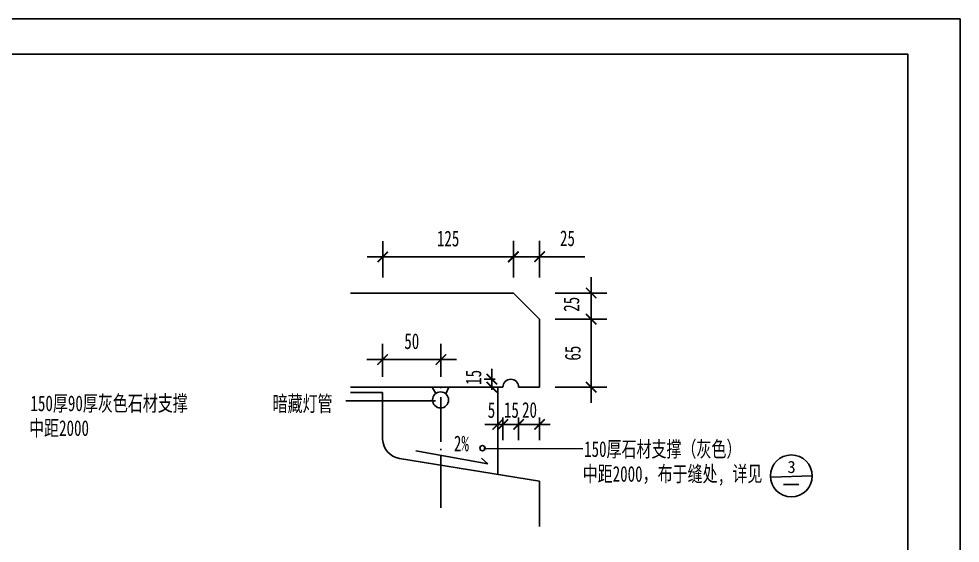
# Model space of a CAD drawing. Extents: x -45948 to -32738, y 12741 to 19047.
# Drawn here: x -41129 to -39330, y 18044 to 19047 of the extents above; entities that cross this region are included whole.
import ezdxf

# ---------------------------------------------------------------- set-up
doc = ezdxf.new("R2010")
doc.units = 0
doc.layers.get('0').update_dxf_attribs({"linetype": 'CONTINUOUS'})
doc.layers.get('DEFPOINTS').update_dxf_attribs({"linetype": 'CONTINUOUS'})
for name, color, linetype in [('LEVEL', 2, 'CONTINUOUS'), ('STAIR', 140, 'CONTINUOUS'), ('TEXT', 41, 'CONTINUOUS'), ('TK', 1, 'CONTINUOUS')]:
    doc.layers.add(name, color=color, linetype=linetype)
doc.styles.add('HZ', font='simplex.shx', dxfattribs={"width": 0.7, "bigfont": 'hztxt.shx'})
doc.styles.add('STYLE1', font='simsun.ttf', dxfattribs={"width": 0.7})
doc.styles.add('XREF1$0$STYLE3', font='simsun.ttf', dxfattribs={"width": 0.7})
doc.dimstyles.new('STANDARD-1', dxfattribs={"dimscale": 0, "dimtxt": 450, "dimasz": 300, "dimexe": 300, "dimexo": 300, "dimgap": 200, "dimtad": 1, "dimdec": 0, "dimzin": 0, "dimtxsty": 'HZ', "dimcen": 300, "dimdle": 300, "dimclrd": 40, "dimclre": 40, "dimclrt": 41, "dimazin": 3, "dimtfac": 1, "dimtdec": 0, "dimtofl": 0, "dimtmove": 0, "dimatfit": 3, "dimtvp": 1.5, "dimtolj": 1, "dimtzin": 0})

# ---------------------------------------------------------------- blocks, each defined once
blk = doc.blocks.new('_ARCHTICK')
at = {"color": 0, "linetype": 'BYBLOCK', "const_width": 0.15}
blk.add_lwpolyline([(-0.5, -0.5), (0.5, 0.5)], dxfattribs=at)
blk = doc.blocks.new('*D43')
at = {"color": 40, "linetype": 'BYBLOCK'}
for p, q in [((-40117.9, 18292.5), (-40117.9, 18362)), ((-40067.9, 18292.5), (-40067.9, 18362)), ((-40147.9, 18332), (-40067.9, 18332)), ((-40067.9, 18332), (-39981.4, 18332))]:
    blk.add_line(p, q, dxfattribs=at)
at = {"layer": 'DEFPOINTS', "color": 0, "linetype": 'BYBLOCK'}
for p in [(-40067.9, 18332), (-40117.9, 18262.5), (-40067.9, 18262.5)]:
    blk.add_point(p, dxfattribs=at)
at = {"color": 40, "linetype": 'BYBLOCK', "xscale": 20, "yscale": 20, "zscale": 20, "rotation": 180}
blk.add_blockref('_ARCHTICK', (-40117.9, 18332), dxfattribs=at)
at = {"color": 40, "linetype": 'BYBLOCK', "xscale": 20, "yscale": 20, "zscale": 20}
blk.add_blockref('_ARCHTICK', (-40067.9, 18332), dxfattribs=at)
at = {"color": 41, "linetype": 'BYBLOCK', "insert": (-40014.6, 18367), "char_height": 30, "attachment_point": 5, "style": 'XREF1$0$STYLE3'}
blk.add_mtext('\\A1;25', dxfattribs=at)
blk = doc.blocks.new('*D44')
at = {"color": 40, "linetype": 'BYBLOCK'}
for p, q in [((-39969.3, 18242.5), (-39969.3, 18052.5)), ((-40037.9, 18212.5), (-39939.3, 18212.5)), ((-40037.9, 18082.5), (-39939.3, 18082.5))]:
    blk.add_line(p, q, dxfattribs=at)
at = {"layer": 'DEFPOINTS', "color": 0, "linetype": 'BYBLOCK'}
for p in [(-40067.9, 18212.5), (-40067.9, 18082.5), (-39969.3, 18082.5)]:
    blk.add_point(p, dxfattribs=at)
at = {"color": 40, "linetype": 'BYBLOCK', "xscale": 20, "yscale": 20, "zscale": 20}
for p, rotation in [((-39969.3, 18212.5), 90), ((-39969.3, 18082.5), 270)]:
    blk.add_blockref('_ARCHTICK', p, dxfattribs=dict(at, rotation=rotation))
at = {"color": 41, "linetype": 'BYBLOCK', "insert": (-40004.3, 18147.5), "char_height": 30, "attachment_point": 5, "rotation": 90, "style": 'XREF1$0$STYLE3'}
blk.add_mtext('\\A1;65', dxfattribs=at)
blk = doc.blocks.new('*D45')
at = {"color": 40, "linetype": 'BYBLOCK'}
for p, q in [((-40367.9, 18102.4), (-40367.9, 18165.2)), ((-40256.4, 18102.4), (-40256.4, 18165.2)), ((-40397.9, 18135.2), (-40226.4, 18135.2))]:
    blk.add_line(p, q, dxfattribs=at)
at = {"layer": 'DEFPOINTS', "color": 0, "linetype": 'BYBLOCK'}
for p in [(-40256.4, 18135.2), (-40367.9, 18072.4), (-40256.4, 18072.4)]:
    blk.add_point(p, dxfattribs=at)
at = {"color": 40, "linetype": 'BYBLOCK', "xscale": 20, "yscale": 20, "zscale": 20, "rotation": 180}
blk.add_blockref('_ARCHTICK', (-40367.9, 18135.2), dxfattribs=at)
at = {"color": 40, "linetype": 'BYBLOCK', "xscale": 20, "yscale": 20, "zscale": 20}
blk.add_blockref('_ARCHTICK', (-40256.4, 18135.2), dxfattribs=at)
at = {"color": 41, "linetype": 'BYBLOCK', "insert": (-40312.1, 18170.2), "char_height": 30, "attachment_point": 5, "style": 'XREF1$0$STYLE3'}
blk.add_mtext('\\A1;50', dxfattribs=at)
blk = doc.blocks.new('*D46')
at = {"color": 40, "linetype": 'BYBLOCK'}
for p, q in [((-40367.5, 18292.5), (-40367.5, 18361.5)), ((-40117.9, 18292.5), (-40117.9, 18361.5)), ((-40087.9, 18331.5), (-40397.5, 18331.5))]:
    blk.add_line(p, q, dxfattribs=at)
at = {"layer": 'DEFPOINTS', "color": 0, "linetype": 'BYBLOCK'}
for p in [(-40367.5, 18331.5), (-40367.5, 18262.5), (-40117.9, 18262.5)]:
    blk.add_point(p, dxfattribs=at)
at = {"color": 40, "linetype": 'BYBLOCK', "xscale": 20, "yscale": 20, "zscale": 20, "rotation": 180}
blk.add_blockref('_ARCHTICK', (-40367.5, 18331.5), dxfattribs=at)
at = {"color": 40, "linetype": 'BYBLOCK', "xscale": 20, "yscale": 20, "zscale": 20}
blk.add_blockref('_ARCHTICK', (-40117.9, 18331.5), dxfattribs=at)
at = {"color": 41, "linetype": 'BYBLOCK', "insert": (-40242.7, 18366.5), "char_height": 30, "attachment_point": 5, "style": 'XREF1$0$STYLE3'}
blk.add_mtext('\\A1;125', dxfattribs=at)

msp = doc.modelspace()

# ---------------------------------------------------------------- linework, layer by layer
at = {"color": 40, "linetype": 'BYBLOCK'}
for p, q in [((-40035.15647, 18552.65556), (-40035.15647, 18472.65556)), ((-40103.75034, 18522.65556), (-40005.15647, 18522.65556)), ((-40103.75034, 18472.65556), (-40005.15647, 18472.65556)), ((-40035.15647, 18472.65556), (-40035.15647, 18386.17222)), ((-40224.98855, 18337.30261), (-40224.98855, 18377.75454)), ((-40218.48364, 18357.75454), (-40239.47312, 18357.75454)), ((-40322.40639, 18343.32146), (-40322.40639, 18340.65428)), ((-40233.75034, 18342.65556), (-40254.98855, 18342.65556)), ((-40503.8824, 18316.47121), (-40332.54998, 18316.47121)), ((-40322.2951, 18323.3906), (-40322.2951, 18237.91556)), ((-40213.75034, 18312.65556), (-40213.75034, 18269.56021)), ((-40203.75034, 18284.51048), (-40203.75034, 18241.41513)), ((-40203.75034, 18284.51048), (-40203.75034, 18241.41513)), ((-40173.75034, 18284.51048), (-40173.75034, 18241.41513)), ((-40173.75034, 18284.51048), (-40173.75034, 18241.41513)), ((-40133.75034, 18284.51048), (-40133.75034, 18241.41513)), ((-40173.75034, 18271.41513), (-40238.63183, 18271.41513)), ((-40203.75034, 18271.41513), (-40238.63183, 18271.41513)), ((-40203.75034, 18271.41513), (-40183.75034, 18271.41513)), ((-40173.75034, 18271.41513), (-40133.93215, 18271.41513)), ((-40133.75034, 18271.41513), (-40113.75034, 18271.41513)), ((-40322.40639, 18224.57999), (-40322.40639, 18221.91282)), ((-40240.29416, 18225.64647), (-40051.37497, 18225.02492)), ((-40369.92584, 18220.78808), (-40232.73583, 18196.19481)), ((-40322.2951, 18212.13331), (-40322.2951, 18111.67171)), ((-40232.73583, 18196.19481), (-40244.46157, 18206.73482)), ((-39691.19369, 18170.30509), (-39612.66502, 18172.81193))]:
    msp.add_line(p, q, dxfattribs=at)
at = {"layer": 'DEFPOINTS', "color": 0, "linetype": 'BYBLOCK'}
for p in [(-40133.75034, 18472.65556), (-40035.15647, 18472.65556), (-40203.99907, 18357.75454), (-40224.98855, 18342.65556), (-40213.75034, 18342.65556), (-40203.75034, 18342.65556), (-40203.75034, 18342.65556), (-40203.75034, 18342.65556), (-40173.75034, 18342.65556), (-40173.75034, 18342.65556), (-40133.75034, 18342.65556), (-40213.75034, 18299.56021), (-40203.75034, 18271.41513), (-40173.75034, 18271.41513)]:
    msp.add_point(p, dxfattribs=at)
at = {"layer": 'LEVEL'}
for p, q in [((-40495.16444, 18522.65556), (-40183.75034, 18522.65556)), ((-40183.75034, 18522.65556), (-40433.75034, 18522.65556)), ((-40133.75034, 18472.65556), (-40183.75034, 18522.65556)), ((-40133.75034, 18342.65556), (-40133.75034, 18472.65556)), ((-40495.16444, 18342.65556), (-40203.75034, 18342.65556)), ((-40495.16444, 18332.50841), (-40433.75034, 18332.50841)), ((-40433.75034, 18332.65556), (-40433.75034, 18242.91061)), ((-40331.94899, 18330.49904), (-40338.88335, 18342.46167)), ((-40313.03712, 18329.86943), (-40307.36355, 18342.46167)), ((-40173.75034, 18342.65556), (-40133.75034, 18342.65556)), ((-40401.7359, 18206.10749), (-40133.75034, 18162.65556)), ((-40133.75034, 18076.25101), (-40133.75034, 18162.65556)), ((-39667.89291, 18156.72997), (-39638.4187, 18156.72997))]:
    msp.add_line(p, q, dxfattribs=at)
msp.add_circle((-40322.96583, 18318.22161), 15.33637, dxfattribs=at)
at = {"layer": 'LEVEL', "linetype": 'CONTINUOUS'}
msp.add_circle((-40242.87981, 18226.02), 5, dxfattribs=at)
at = {"layer": 'LEVEL'}
for centre, radius, start, end in [((-40188.75034, 18342.65556), 15, 0, 180), ((-40394.18384, 18245.00289), 39.62178, 183.02699345, 259.01198201)]:
    msp.add_arc(centre, radius, start, end, dxfattribs=at)
at = {"layer": 'TEXT', "linetype": 'CONTINUOUS'}
msp.add_line((-40213.75034, 18175.38904), (-40213.75034, 18342.65556), dxfattribs=at)
msp.add_circle((-39652.66466, 18172.98164), 40, dxfattribs=at)
at = {"layer": 'TK', "linetype": 'CONTINUOUS'}
for p, q in [((-39329.99957, 19046.90703), (-43529.99957, 19046.90703)), ((-39329.99957, 16129.13136), (-39329.99957, 19046.90703)), ((-43279.99957, 18979.13136), (-39429.99957, 18979.13136)), ((-39429.99957, 16229.13136), (-39429.99957, 18979.13136))]:
    msp.add_line(p, q, dxfattribs=at)
at = {"layer": 'TK', "linetype": 'CONTINUOUS', "const_width": 2.5}
msp.add_lwpolyline([(-43279.99957, 18979.13136), (-43279.99957, 16229.13136), (-39429.99957, 16229.13136), (-39429.99957, 18979.13136), (-43279.99957, 18979.13136)], dxfattribs=at)

# ---------------------------------------------------------------- block references
at = {"color": 40, "linetype": 'BYBLOCK', "xscale": 20, "yscale": 20, "zscale": 20}
for p, rotation in [((-40035.15647, 18522.65556), 90), ((-40035.15647, 18472.65556), 270), ((-40224.98855, 18357.75454), 270), ((-40224.98855, 18342.65556), 90), ((-40203.75034, 18271.41513), 180), ((-40173.75034, 18271.41513), 180), ((-40133.75034, 18271.41513), 180)]:
    msp.add_blockref('_ARCHTICK', p, dxfattribs=dict(at, rotation=rotation))
for p in [(-40213.75034, 18271.41513), (-40203.75034, 18271.41513), (-40173.75034, 18271.41513)]:
    msp.add_blockref('_ARCHTICK', p, dxfattribs=at)

# ---------------------------------------------------------------- texts
at = {"color": 41, "linetype": 'BYBLOCK', "char_height": 30, "attachment_point": 5, "rotation": 90, "style": 'XREF1$0$STYLE3'}
for s, insert in [('\\A1;25', (-40072.71159, 18501.07653)), ('\\A1;15', (-40259.98855, 18361.38702))]:
    msp.add_mtext(s, dxfattribs=dict(at, insert=insert))
at = {"color": 41, "linetype": 'BYBLOCK', "char_height": 30, "attachment_point": 5, "style": 'XREF1$0$STYLE3'}
for s, insert in [('\\A1;15', (-40187.63501, 18298.86833)), ('\\A1;20', (-40152.9476, 18298.86833)), ('2%', (-40283.15605, 18234.84134))]:
    msp.add_mtext(s, dxfattribs=dict(at, insert=insert))
at = {"layer": 'STAIR', "color": 41, "style": 'XREF1$0$STYLE3', "width": 0.7}
msp.add_text('5', height=30, dxfattribs=at).set_placement((-40232.83501, 18283.86833))
at = {"layer": 'TEXT', "linetype": 'CONTINUOUS', "style": 'STYLE1', "width": 0.7}
for s, p in [('150厚90厚灰色石材支撑', (-41106.64158, 18296.82984)), ('暗藏灯管', (-40643.95347, 18296.22419)), ('中距2000', (-41109.27862, 18249.42161)), ('150厚石材支撑（灰色）', (-40048.67805, 18209.30908)), ('中距2000，布于缝处,', (-40051.31509, 18161.90085)), ('详见', (-39765.23, 18162.21848))]:
    msp.add_text(s, height=30, dxfattribs=at).set_placement(p)
at = {"layer": 'TEXT', "linetype": 'CONTINUOUS'}
msp.add_text('3', height=23.27123, dxfattribs=at).set_placement((-39660.15183, 18178.49947))

# ---------------------------------------------------------------- dimensions: what is measured, and where the dimension line sits
for base, p1, p2, text, picture, middle in [((-40433.34192, 18591.58973), (-40183.75034, 18522.65556), (-40433.34192, 18522.65556), '125', '*D46', (-40308.54613, 18626.58973)), ((-40133.75034, 18592.09912), (-40183.75034, 18522.65556), (-40133.75034, 18522.65556), '25', '*D43', (-40080.50867, 18627.09912)), ((-40322.2951, 18395.27578), (-40433.75034, 18332.50841), (-40322.2951, 18332.50841), '50', '*D45', (-40378.02272, 18430.27578))]:
    dim = msp.add_linear_dim(base=base, p1=p1, p2=p2, text=text, dimstyle='STANDARD-1', override={"dimscale": 1, "dimtxt": 30, "dimasz": 20, "dimexe": 30, "dimexo": 30, "dimgap": 20, "dimtxsty": 'XREF1$0$STYLE3', "dimblk1": 'ARCHTICK', "dimblk2": 'ARCHTICK', "dimsah": 1, "dimcen": 30, "dimdle": 30}, dxfattribs=at)
    dim.commit()
    dim.dimension.update_dxf_attribs({"geometry": picture, "text_midpoint": middle, "insert": (-65.87943, 260.1252)})
dim = msp.add_linear_dim(base=(-40035.15647, 18342.65556), p1=(-40133.75034, 18472.65556), p2=(-40133.75034, 18342.65556), angle=90, text='65', dimstyle='STANDARD-1', override={"dimscale": 1, "dimtxt": 30, "dimasz": 20, "dimexe": 30, "dimexo": 30, "dimgap": 20, "dimtxsty": 'XREF1$0$STYLE3', "dimblk1": 'ARCHTICK', "dimblk2": 'ARCHTICK', "dimsah": 1, "dimcen": 30, "dimdle": 30}, dxfattribs=at)
dim.commit()
dim.dimension.update_dxf_attribs({"geometry": '*D44', "text_midpoint": (-40070.15647, 18407.65556), "insert": (-65.87943, 260.1252)})

doc.saveas('drawing.dxf')
